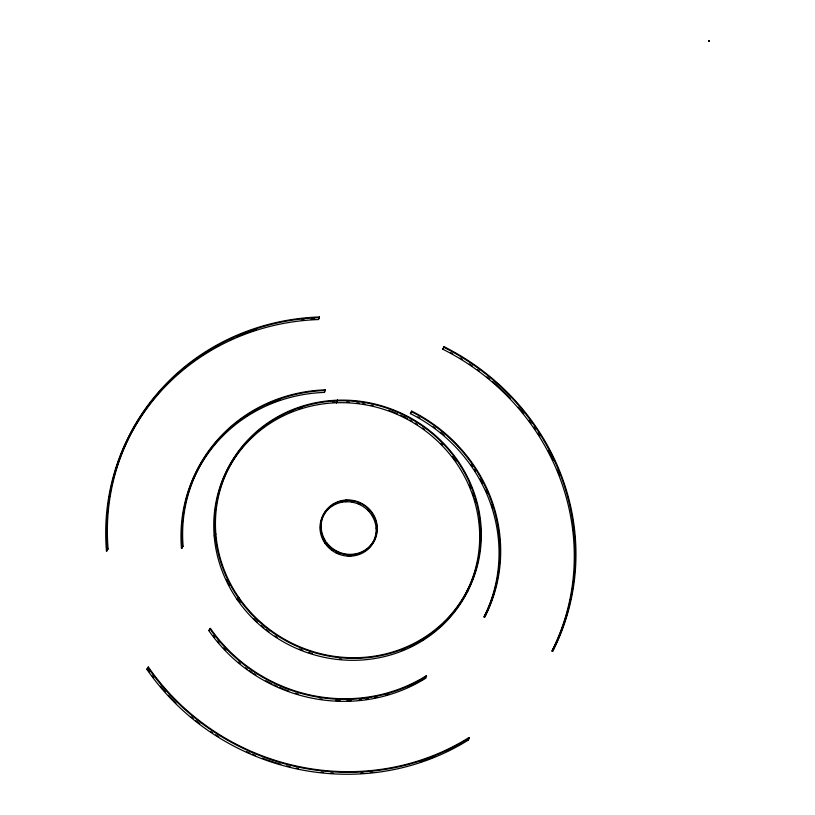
<?xml version="1.0" encoding="UTF-8"?>
<svg xmlns="http://www.w3.org/2000/svg" width="815" height="815" viewBox="0 0 815 815"><rect width="100%" height="100%" fill="white"/><g stroke="black" fill="none" stroke-linecap="round" stroke-linejoin="round"><path stroke-width="1.22" d="M708.907 41.341L708.826 40.76L708.958 41.29M708.907 40.862L708.724 41.239M345.601 501.796L346.151 500.074L345.601 501.796A28.138 26.671 26.9 0 0 320.601 529.913M346.212 500.583L345.845 500.512A28.138 26.671 26.9 0 0 325.531 540.936L324.676 542.851L325.531 540.936M709.03 40.893L709.162 41.198M374.299 539.652L374.951 539.459L373.209 541.792A28.138 26.671 26.9 0 1 364.285 551.439M410.414 413.613L411.687 411.096A157.57 149.339 26.9 0 1 485.608 615.274L484.619 617.22L484.018 616.914A156.888 148.687 26.9 0 0 410.414 413.613L410.709 413.042M411.687 411.096L411.402 411.677A156.888 148.687 26.9 0 1 484.996 614.968L485.608 615.274M442.718 349.177L443.992 346.66A233.62 221.425 26.9 0 1 553.589 649.392L552.601 651.328L551.989 651.022A232.937 220.773 26.9 0 0 442.718 349.177L443.003 348.596M443.992 346.66L443.696 347.231A232.937 220.773 26.9 0 1 552.977 649.086L553.589 649.392M319.429 317.616A232.937 220.773 26.9 0 0 108.1 548.984L106.439 550.95L107.427 549.015A233.62 221.425 26.9 0 1 319.378 316.954L318.451 319.551A232.937 220.773 26.9 0 0 111.808 485.159M325.45 390.477A156.888 148.687 26.9 0 0 183.12 546.305L181.46 548.271L182.448 546.335A157.57 149.339 26.9 0 1 325.399 389.825L324.462 392.412A156.888 148.687 26.9 0 0 185.362 503.65M319.378 316.954L318.451 319.551M214.202 535.944L215.18 534.008M146.853 669.339L148.391 667.047A232.937 220.773 26.9 0 0 469.002 737.524L468.401 740.01A233.62 221.425 26.9 0 1 146.853 669.339L148.391 667.047M215.364 534.956L215.853 533.978M324.91 390.793L325.399 389.825M208.813 630.586L210.351 628.294A156.888 148.687 26.9 0 0 426.276 675.757L425.674 678.253A157.57 149.339 26.9 0 1 208.813 630.586L209.852 629.261M238.265 597.833L237.287 599.779L238.826 597.487A134.037 127.038 26.9 0 1 337.461 400.848L337.451 400.196A134.72 127.68 26.9 0 0 238.265 597.833L238.826 597.487M238.337 597.945L237.359 599.881L238.897 597.599A134.037 127.038 26.9 0 0 467.8 589.418L468.411 589.724A134.72 127.68 26.9 0 1 238.337 597.945L238.897 597.599M332.714 505.168L333.386 503.864M332.999 505.595L333.661 504.281M374.533 539.235A28.138 26.671 26.9 0 0 347.761 500.441L347.221 500.064L346.63 501.765A28.138 26.671 26.9 0 1 373.667 540.885L374.268 540.834L373.678 540.844A28.138 26.671 26.9 0 1 326.591 542.474L325.888 542.505L326.591 542.474M374.717 539.948L373.667 542.036A28.647 27.15 26.9 0 1 325.267 543.717L325.908 542.505M346.63 501.765L347.72 500.451M325.878 543.045L326.295 542.24M403.955 417.637L404.943 415.701M335.627 552.702L336.514 550.971M376.092 528.283L376.754 526.979M376.591 528.283L377.253 526.969M422.343 640.019L422.832 639.042M422.72 640.57L423.708 638.634M336.463 402.141L336.524 402.793L337.502 400.848A134.037 127.038 26.9 0 1 467.902 589.306L466.812 591.354L467.423 591.659L468.472 589.612A134.72 127.68 26.9 0 0 337.4 400.196M425.787 676.725L426.276 675.757M484.018 616.914L484.996 614.968M469.002 737.524L468.401 740.01M551.989 651.022L552.977 649.086M325.154 541.262L325.114 541.191A28.647 27.15 26.9 0 1 345.805 500.023L346.12 500.053M107.427 549.015L108.1 548.984M182.448 546.335L183.12 546.305M373.657 540.916L374.116 541.14A28.647 27.15 26.9 0 0 376.51 532.674M467.861 589.306L468.472 589.612M466.873 591.252L467.484 591.558M326.132 542.678L326.173 542.749A28.647 27.15 26.9 0 0 374.136 541.079M425.298 677.693L425.674 678.253M337.318 400.196L336.391 402.793L336.34 402.141M324.411 391.76L324.462 392.412M323.912 540.64A28.138 26.671 26.9 0 1 322.893 538.603M347.73 499.952A28.647 27.15 26.9 0 1 374.992 539.459M324.676 542.851A28.647 27.15 26.9 0 1 334.018 504.444M335.352 503.792A28.647 27.15 26.9 0 1 336.727 503.201M341.047 501.908A28.647 27.15 26.9 0 1 342.534 501.622M216.831 501.337A134.037 127.038 26.9 0 1 405.391 418.329A134.037 127.038 26.9 0 1 446.773 619.991M441.628 625.146A134.037 127.038 26.9 0 1 437.095 629.2M435.23 630.769A134.037 127.038 26.9 0 1 433.325 632.287M413.979 644.818A134.037 127.038 26.9 0 1 409.65 646.978M405.238 648.974A134.037 127.038 26.9 0 1 401.866 650.37M341.587 659.213A134.037 127.038 26.9 0 1 339.111 658.989M312.247 653.589A134.037 127.038 26.9 0 1 308.671 652.448M302.783 650.329A134.037 127.038 26.9 0 1 299.299 648.934M277.131 637.33A134.037 127.038 26.9 0 1 275.042 635.955M268.909 631.625A134.037 127.038 26.9 0 1 265.935 629.333M263.989 627.774A134.037 127.038 26.9 0 1 261.126 625.36M257.408 622.028A134.037 127.038 26.9 0 1 253.811 618.565M240.068 602.56A134.037 127.038 26.9 0 1 237.909 599.534M229.372 585.455A134.037 127.038 26.9 0 1 228.231 583.224M227.68 582.104A134.037 127.038 26.9 0 1 226.601 579.852M214.539 520.296A134.037 127.038 26.9 0 1 214.742 516.71M215.313 510.761A134.037 127.038 26.9 0 1 215.629 508.397M216.179 504.852A134.037 127.038 26.9 0 1 216.607 502.509M476.011 569.247A134.72 127.68 26.9 0 1 283.783 642.088A134.72 127.68 26.9 0 1 247.994 440.671M254.036 434.843A134.72 127.68 26.9 0 1 255.839 433.254M260.474 429.423A134.72 127.68 26.9 0 1 263.347 427.233M280.818 416.414A134.72 127.68 26.9 0 1 282.999 415.324M289.651 412.309A134.72 127.68 26.9 0 1 293.043 410.943M298.799 408.865A134.72 127.68 26.9 0 1 302.294 407.755M332.591 402.294A134.72 127.68 26.9 0 1 335.067 402.162M346.609 402.121A134.72 127.68 26.9 0 1 349.146 402.243M356.736 402.885A134.72 127.68 26.9 0 1 359.262 403.191M362.838 403.71A134.72 127.68 26.9 0 1 364.937 404.057M371.192 405.279A134.72 127.68 26.9 0 1 373.27 405.758M388.582 410.302A134.72 127.68 26.9 0 1 391.577 411.412M392.575 411.799A134.72 127.68 26.9 0 1 397.496 413.847M400.42 415.161A134.72 127.68 26.9 0 1 403.303 416.547M405.381 417.596A134.72 127.68 26.9 0 1 407.612 418.757M409.823 419.97A134.72 127.68 26.9 0 1 412.013 421.212M415.253 423.158A134.72 127.68 26.9 0 1 417.382 424.503M422.588 428.018A134.72 127.68 26.9 0 1 424.635 429.495M440.803 443.37A134.72 127.68 26.9 0 1 442.565 445.153M452.366 456.481A134.72 127.68 26.9 0 1 456.074 461.484M469.44 485.149A134.72 127.68 26.9 0 1 470.876 488.552M472.629 493.136A134.72 127.68 26.9 0 1 473.841 496.62M474.585 498.943A134.72 127.68 26.9 0 1 475.624 502.468M479.434 521.549A134.72 127.68 26.9 0 1 479.709 523.953M480.32 533.611A134.72 127.68 26.9 0 1 480.33 539.642M478.986 555.198A134.72 127.68 26.9 0 1 478.599 557.562M478.181 559.925A134.72 127.68 26.9 0 1 477.183 564.612M476.907 565.773A134.72 127.68 26.9 0 1 476.327 568.096M107.111 550.93A232.937 220.773 26.9 0 1 106.938 548.597M106.959 517.189A232.937 220.773 26.9 0 1 107.142 514.876M107.845 507.949A232.937 220.773 26.9 0 1 108.13 505.646M108.609 502.203A232.937 220.773 26.9 0 1 108.955 499.921M109.322 497.629A232.937 220.773 26.9 0 1 109.719 495.347M110.137 493.075A232.937 220.773 26.9 0 1 111.543 486.28M106.439 550.95A233.62 221.425 26.9 0 1 163.632 387.298M175.266 375.949A233.62 221.425 26.9 0 1 177.874 373.627M182.305 369.847A233.62 221.425 26.9 0 1 187.766 365.477M190.547 363.358A233.62 221.425 26.9 0 1 194.316 360.597M197.179 358.58A233.62 221.425 26.9 0 1 199.115 357.255M202.038 355.309A233.62 221.425 26.9 0 1 204.005 354.046M205.981 352.793A233.62 221.425 26.9 0 1 207.978 351.56M209.985 350.358A233.62 221.425 26.9 0 1 212.012 349.166M215.079 347.435A233.62 221.425 26.9 0 1 218.165 345.733M229.738 339.947A233.62 221.425 26.9 0 1 232.958 338.48M237.297 336.605A233.62 221.425 26.9 0 1 244.979 333.539M246.089 333.131A233.62 221.425 26.9 0 1 251.672 331.145M252.793 330.758A233.62 221.425 26.9 0 1 256.175 329.657M301.621 320.091A233.62 221.425 26.9 0 1 304.005 319.847M311.187 319.266A233.62 221.425 26.9 0 1 314.794 319.052M182.132 548.25A156.888 148.687 26.9 0 1 181.969 546.05M181.979 526.307A156.888 148.687 26.9 0 1 182.142 524.116M182.835 517.596A156.888 148.687 26.9 0 1 183.141 515.437M183.467 513.277A156.888 148.687 26.9 0 1 183.833 511.127M184.435 507.908A156.888 148.687 26.9 0 1 184.883 505.779M181.46 548.271A157.57 149.339 26.9 0 1 230.35 428.058M233.722 425.226A157.57 149.339 26.9 0 1 235.443 423.851M245.274 416.76A157.57 149.339 26.9 0 1 249.003 414.377M251.845 412.655A157.57 149.339 26.9 0 1 254.728 411.005M266.648 405.035A157.57 149.339 26.9 0 1 269.714 403.71M270.743 403.282A157.57 149.339 26.9 0 1 273.85 402.039M274.899 401.642A157.57 149.339 26.9 0 1 280.166 399.757M424.36 678.274A156.888 148.687 26.9 0 1 420.571 680.535M418.645 681.615A156.888 148.687 26.9 0 1 412.777 684.702M410.791 685.68A156.888 148.687 26.9 0 1 407.775 687.076M389.04 694.095A156.888 148.687 26.9 0 1 385.811 695.032M377.121 697.171A156.888 148.687 26.9 0 1 374.92 697.63M368.288 698.812A156.888 148.687 26.9 0 1 366.067 699.148M361.595 699.708A156.888 148.687 26.9 0 1 359.354 699.942M351.469 700.523A156.888 148.687 26.9 0 1 346.946 700.666M340.15 700.656A156.888 148.687 26.9 0 1 335.607 700.482M322.027 699.209A156.888 148.687 26.9 0 1 319.765 698.883M298.585 694.227A156.888 148.687 26.9 0 1 295.305 693.239M288.795 691.049A156.888 148.687 26.9 0 1 285.566 689.857M284.506 689.439A156.888 148.687 26.9 0 1 279.209 687.259M277.11 686.342A156.888 148.687 26.9 0 1 273.983 684.895M271.915 683.907A156.888 148.687 26.9 0 1 265.812 680.749M255.93 674.942A156.888 148.687 26.9 0 1 254.005 673.689M252.1 672.426A156.888 148.687 26.9 0 1 249.278 670.47M247.414 669.135A156.888 148.687 26.9 0 1 245.58 667.78M240.17 663.553A156.888 148.687 26.9 0 1 238.408 662.096M225.898 650.421A156.888 148.687 26.9 0 1 223.555 647.935M219.031 642.821A156.888 148.687 26.9 0 1 217.574 641.079M214.732 637.544A156.888 148.687 26.9 0 1 213.347 635.741M426.663 676.307A157.57 149.339 26.9 0 1 209.791 628.64M460.995 743.667A232.937 220.773 26.9 0 1 458.967 744.829M453.812 747.62A232.937 220.773 26.9 0 1 446.477 751.308M434.65 756.554A232.937 220.773 26.9 0 1 431.369 757.869M430.269 758.296A232.937 220.773 26.9 0 1 424.737 760.344M423.627 760.741A232.937 220.773 26.9 0 1 420.265 761.882M372.72 772.223A232.937 220.773 26.9 0 1 370.346 772.477M363.184 773.068A232.937 220.773 26.9 0 1 360.79 773.221M333.172 773.201A232.937 220.773 26.9 0 1 330.768 773.048M323.555 772.447A232.937 220.773 26.9 0 1 321.151 772.192M298.473 768.616A232.937 220.773 26.9 0 1 296.1 768.107M290.191 766.752A232.937 220.773 26.9 0 1 286.666 765.866M280.818 764.276A232.937 220.773 26.9 0 1 275.001 762.534M273.85 762.168A232.937 220.773 26.9 0 1 266.943 759.855M265.792 759.448A232.937 220.773 26.9 0 1 262.369 758.195M255.584 755.546A232.937 220.773 26.9 0 1 252.222 754.14M249.991 753.172A232.937 220.773 26.9 0 1 246.66 751.685M218.817 736.78A232.937 220.773 26.9 0 1 215.731 734.835M212.684 732.848A232.937 220.773 26.9 0 1 210.667 731.493M199.818 723.71A232.937 220.773 26.9 0 1 195.987 720.735M193.145 718.453A232.937 220.773 26.9 0 1 191.28 716.915M176.04 703.08A232.937 220.773 26.9 0 1 168.481 695.266M165.241 691.691A232.937 220.773 26.9 0 1 160.514 686.21M153.76 677.734A232.937 220.773 26.9 0 1 152.313 675.818M149.481 671.937A232.937 220.773 26.9 0 1 147.403 668.983M469.379 738.074A233.62 221.425 26.9 0 1 147.831 667.393M351.499 555.606A28.138 26.671 26.9 0 1 346.905 555.555M340.12 554.108A28.138 26.671 26.9 0 1 335.851 552.275M332.928 550.522A28.138 26.671 26.9 0 1 331.552 549.514M330.238 548.444A28.138 26.671 26.9 0 1 328.985 547.293M327.803 546.07A28.138 26.671 26.9 0 1 326.703 544.787M351.296 501.531A28.647 27.15 26.9 0 1 353.608 501.959M358.121 503.364A28.647 27.15 26.9 0 1 360.281 504.332M367.983 509.762A28.647 27.15 26.9 0 1 369.603 511.474M372.394 515.223A28.647 27.15 26.9 0 1 373.545 517.25M376.652 529.719A28.647 27.15 26.9 0 1 376.622 531.197M450.563 352.559A233.62 221.425 26.9 0 1 452.702 353.73M460.068 358.019A233.62 221.425 26.9 0 1 462.156 359.293M469.328 363.908A233.62 221.425 26.9 0 1 472.343 365.966M477.315 369.48A233.62 221.425 26.9 0 1 479.281 370.917M486.983 376.876A233.62 221.425 26.9 0 1 489.805 379.189M492.596 381.532A233.62 221.425 26.9 0 1 510.21 398.209M518.36 407.164A233.62 221.425 26.9 0 1 523.78 413.663M528.955 420.336A233.62 221.425 26.9 0 1 531.095 423.25M533.886 427.172A233.62 221.425 26.9 0 1 535.251 429.159M537.91 433.173A233.62 221.425 26.9 0 1 539.856 436.208M548.271 450.726A233.62 221.425 26.9 0 1 553.11 460.343M557.491 470.143A233.62 221.425 26.9 0 1 559.711 475.654M573.159 528.202A233.62 221.425 26.9 0 1 573.444 530.534M574.86 549.218A233.62 221.425 26.9 0 1 574.86 563.236M574.259 573.699A233.62 221.425 26.9 0 1 573.954 577.173M573.454 581.798A233.62 221.425 26.9 0 1 573.159 584.111M572.68 587.564A233.62 221.425 26.9 0 1 572.334 589.856M571.957 592.148A233.62 221.425 26.9 0 1 571.549 594.43M570.908 597.853A233.62 221.425 26.9 0 1 569.176 605.779M568.901 606.91A233.62 221.425 26.9 0 1 567.454 612.513M567.148 613.634A233.62 221.425 26.9 0 1 552.601 651.328M417.82 416.822A157.57 149.339 26.9 0 1 419.817 417.973M433.315 426.734A157.57 149.339 26.9 0 1 435.169 428.099M440.62 432.317A157.57 149.339 26.9 0 1 444.155 435.251M471.07 464.703A157.57 149.339 26.9 0 1 472.374 466.567M474.269 469.399A157.57 149.339 26.9 0 1 475.512 471.304M480.157 479.088A157.57 149.339 26.9 0 1 482.307 483.061M485.781 490.151A157.57 149.339 26.9 0 1 487.166 493.238M491.618 504.76A157.57 149.339 26.9 0 1 492.668 507.949M499.238 564.856A157.57 149.339 26.9 0 1 499.045 567.046M498.556 571.417A157.57 149.339 26.9 0 1 498.097 574.677M497.751 576.837A157.57 149.339 26.9 0 1 497.374 578.996M496.967 581.146A157.57 149.339 26.9 0 1 484.619 617.22"/></g></svg>
